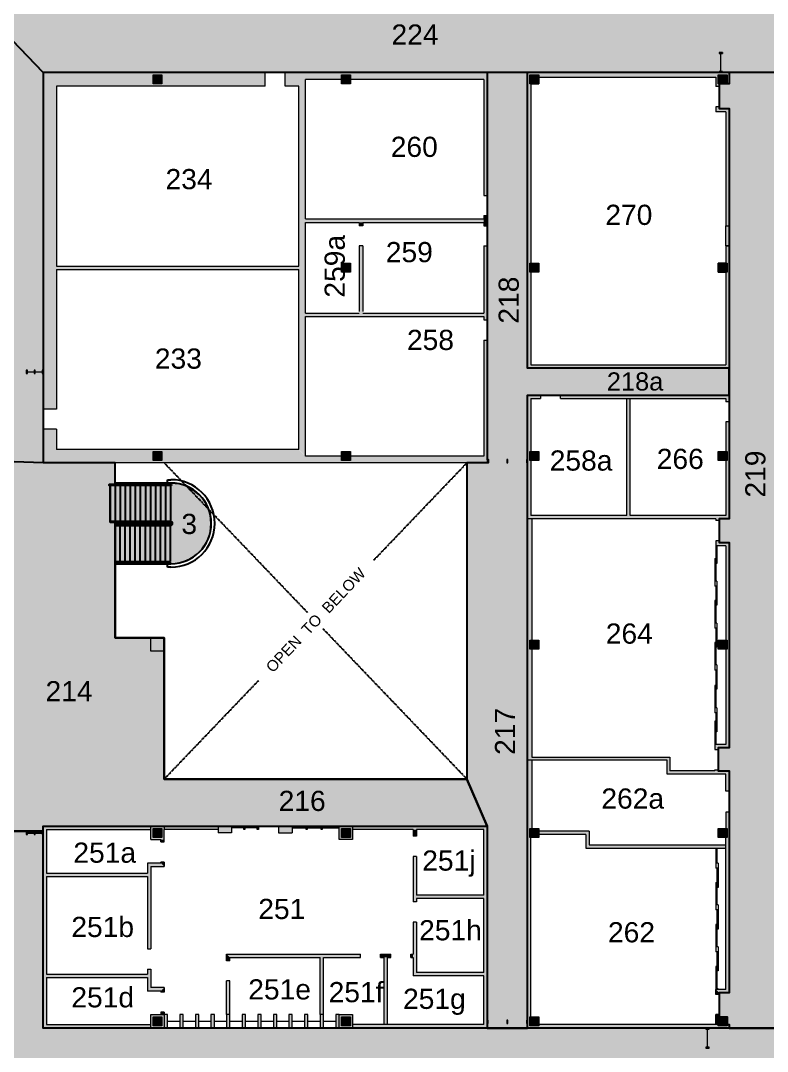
# Model space of a CAD drawing. Extents: x 674 to 9317, y -1087 to 3542.
# Drawn here: x 5419 to 6752, y 716 to 2555 of the extents above; entities that cross this region are included whole.
import ezdxf

# ---------------------------------------------------------------- set-up
doc = ezdxf.new("R2010")
doc.units = 0
doc.header["$LTSCALE"] = 0.004
doc.header["$MEASUREMENT"] = 0
doc.linetypes.add('HIDDEN', pattern=[0.375, 0.25, -0.125])
doc.layers.get('0').update_dxf_attribs({"linetype": 'CONTINUOUS'})
for name, color, linetype in [('CORRIDOR HATCH', 253, 'CONTINUOUS'), ('SOLID', 7, 'CONTINUOUS'), ('STAIR', 252, 'CONTINUOUS')]:
    doc.layers.add(name, color=color, linetype=linetype)
doc.layers.add('Room Number', color=7, linetype='CONTINUOUS', lineweight=9)
doc.layers.add('WALL', color=7, linetype='CONTINUOUS', lineweight=0)
doc.styles.add('style1', font='arial.ttf')
doc.styles.add('style3', font='arial.ttf')

# ---------------------------------------------------------------- blocks, each defined once
blk = doc.blocks.new('AZMND')
for p, q in [((0, 0.5), (0, -0.5)), ((1, 0.5), (0, 0.5)), ((1, -0.5), (1, 0.5)), ((0, -0.5), (1, -0.5))]:
    blk.add_line(p, q)

msp = doc.modelspace()

# ---------------------------------------------------------------- hatches: boundary and pattern name
at = {"layer": 'CORRIDOR HATCH'}
h = msp.add_hatch(color=256, dxfattribs=at)
h.dxf.hatch_style = 1
h.paths.add_polyline_path([(2231.1, 2606.9), (2231.1, 2457.7), (2623.6, 2457.7), (2623.6, 2472.4), (2636.2, 2472.4), (2636.2, 2600.4), (2623.6, 2600.4), (2623.6, 2606.9)])
h.paths.add_polyline_path([(953.3, 1816.2), (958.8, 1818.6), (960.7, 1814.1), (993.8, 1828.3), (991.9, 1832.7), (1132.6, 1893), (1137.4, 1895), (1123.4, 1930.1), (1108.4, 1973.6), (936.2, 1973.6), (898, 1973.6), (916.1, 1909.4)])
h.paths.add_polyline_path([(1791.5, 1230.9), (1791.5, 1226), (1787.5, 1226), (1787.5, 1036.4), (1892.1, 1036.4), (1892.1, 1226), (1827.5, 1226), (1827.5, 1230.9)])
h.paths.add_polyline_path([(2220.7, 1025), (2220.7, 1003.4), (2225.1, 1003.4), (2225.1, 992.4), (2220.7, 992.4), (2220.7, 798.4), (2225.1, 798.4), (2225.1, 794), (2383.1, 794), (2383.1, 797.4), (2392.1, 797.4), (2392.1, 794), (2536.1, 794), (2536.1, 814.5), (2540.9, 814.5), (2540.9, 914.5), (2536.1, 914.5), (2536.1, 935), (2366.1, 935), (2366.1, 1025)])
h.paths.add_polyline_path([(3828, 1219.5), (3828, 1008.4), (4073.1, 1008.4), (4073.1, 1019.9), (4078, 1019.9), (4078, 1207.9), (4073.1, 1207.9), (4073.1, 1219.5)])
h.paths.add_polyline_path([(4403.6, 2785.9), (4403.6, 2617.9), (4655.6, 2617.9), (4655.6, 2659.9), (4667.6, 2659.9), (4667.6, 2731.9), (4655.6, 2731.9), (4655.6, 2785.9)])
h.paths.add_polyline_path([(5211.2, -706.1), (5211.2, -712.1), (5201.2, -712.1), (5201.2, -962.1), (5255.2, -962.1), (5255.2, -712.1), (5247.2, -712.1), (5247.2, -706.1)])
h.paths.add_polyline_path([(5585.6, 613.9), (5585.6, 601.9), (5401.6, 601.9), (5401.6, 437.9), (5663.6, 437.9), (5663.6, 601.9), (5657.6, 601.9), (5657.6, 613.9)])
edge = h.paths.add_edge_path()
edge.add_arc((5687.6, 1657.9), 71.8, 270, 450)
edge.add_line((5687.6, 1729.7), (5587.9, 1729.9))
edge.add_line((5587.9, 1729.9), (5587.9, 1727.3))
edge.add_line((5587.9, 1727.3), (5577.4, 1727.3))
edge.add_line((5577.4, 1727.3), (5577.4, 1725.8))
edge.add_line((5577.4, 1725.8), (5578.9, 1725.8))
edge.add_line((5578.9, 1725.8), (5578.9, 1659.9))
edge.add_line((5578.9, 1659.9), (5587.9, 1659.9))
edge.add_line((5587.9, 1659.9), (5587.9, 1585.9))
edge.add_line((5587.9, 1585.9), (5681.6, 1585.9))
edge.add_line((5681.6, 1585.9), (5687.6, 1586.1))
h.paths.add_polyline_path([(6335.6, 2785.9), (6335.6, 2617.9), (6527.6, 2617.9), (6527.6, 2605.9), (6599.6, 2605.9), (6599.6, 2617.9), (6605.6, 2617.9), (6605.6, 2785.9)])
h.paths.add_polyline_path([(7421.6, 613.9), (7421.6, 601.9), (7415.6, 601.9), (7415.6, 433.9), (7679.6, 433.9), (7679.6, 601.9), (7493.6, 601.9), (7493.6, 613.9)])
h.paths.add_polyline_path([(8765, 2446.3), (8765, 2440), (8757.8, 2440), (8757.8, 2403.5), (8765, 2403.5), (8765, 2203.3), (8920.7, 2203.3), (8920.7, 2446.3)])
h = msp.add_hatch(color=256, dxfattribs=at)
h.dxf.hatch_style = 1
h.paths.add_polyline_path([(4307.6, 2605.9), (4667.6, 2605.9), (4667.6, 2791.9), (4811.6, 2791.9), (4811.6, 2437.9), (5171.6, 2437.9), (5171.6, 2485.4), (5245.1, 2485.4), (5321.6, 2561.9), (5321.6, 2605.9), (5459.6, 2461.9), (5459.6, 1765.9), (5338.6, 1769.9), (5335.6, 1769.9), (5335.6, 2293.9), (4667.6, 2293.9), (4667.6, 2461.9), (4283.6, 2461.9)])
h = msp.add_hatch(color=256, dxfattribs=at)
h.dxf.hatch_style = 1
h.paths.add_polyline_path([(5321.6, 2605.9), (5675.6, 2605.9), (5675.6, 2665.9), (5819.6, 2665.9), (5819.6, 2605.9), (6179.6, 2605.9), (6179.6, 2665.9), (6323.6, 2665.9), (6323.6, 2605.9), (6683.6, 2605.9), (6683.6, 2671.9), (6827.6, 2671.9), (6827.6, 2605.9), (7187.6, 2605.9), (7187.6, 2671.9), (7331.6, 2671.9), (7331.6, 2605.9), (7691.6, 2605.9), (7691.6, 2604.3), (7691.6, 2461.9), (7331.6, 2461.9), (7235.6, 2461.9), (6779.6, 2461.9), (6683.6, 2461.9), (6323.6, 2461.9), (6251.6, 2461.9), (5459.6, 2461.9)])
h = msp.add_hatch(color=256, dxfattribs=at)
h.dxf.hatch_style = 1
h.paths.add_polyline_path([(6251.6, 2461.9), (6251.6, 1771.9), (6253.6, 1771.9), (6253.6, 1765.9), (6215.6, 1765.9), (6215.6, 1201.9), (6251.6, 1117.9), (6251.6, 757.5), (6323.6, 757.5), (6323.6, 1886.9), (6683.6, 1886.9), (6683.6, 1934.9), (6323.6, 1934.9), (6323.6, 2461.9)])
h = msp.add_hatch(color=256, dxfattribs=at)
h.dxf.hatch_style = 1
h.paths.add_polyline_path([(6683.6, 2461.9), (6683.6, 2441.9), (6665.6, 2441.9), (6665.6, 2437), (6665.6, 2398), (6683.6, 2398), (6683.6, 1665.9), (6665.6, 1665.9), (6665.6, 1623.9), (6683.6, 1623.9), (6683.6, 1257.5), (6663.6, 1257.5), (6663.6, 1216.9), (6683.6, 1216.9), (6683.6, 820.9), (6683.6, 820.8), (6665.6, 820.8), (6665.6, 817.8), (6665.6, 777.9), (6679.6, 777.9), (6679.6, 763.9), (6683.6, 763.9), (6683.6, 757.5), (6779.6, 757.5), (6779.8, 1709.9), (6816, 1709.9), (6815.8, 1826.2), (6779.8, 1869.6), (6779.8, 2022.3), (6815.8, 2065.7), (6815.8, 2181.9), (6779.6, 2181.9), (6779.6, 2461.9)])
h = msp.add_hatch(color=256, dxfattribs=at)
h.dxf.hatch_style = 1
h.paths.add_polyline_path([(5338.6, 1769.9), (5338.6, 1682.9), (5300.2, 1682.9), (5300.2, 1516.9), (5338.6, 1516.9), (5338.6, 1508.9), (5335.6, 1508.9), (5335.6, 1109), (5459.6, 1109), (5459.6, 1117.9), (6251.6, 1117.9), (6215.6, 1201.9), (5675.6, 1201.9), (5675.6, 1453.9), (5587.9, 1453.9), (5587.9, 1585.9), (5587.9, 1659.9), (5578.9, 1659.9), (5578.9, 1725.8), (5577.4, 1725.8), (5577.4, 1727.3), (5587.9, 1727.3), (5587.9, 1765.9), (5459.6, 1765.9)])
h = msp.add_hatch(color=256, dxfattribs=at)
h.dxf.hatch_style = 1
h.paths.add_polyline_path([(4316.6, 613.9), (4316.6, 615.9), (4322.6, 615.9), (4322.6, 613.9), (4655.6, 613.9), (4703.6, 613.9), (5171.6, 613.9), (5243.6, 613.9), (5675.6, 613.9), (6275.6, 613.9), (6323.6, 613.9), (6683.6, 613.9), (6683.6, 547.9), (6827.6, 547.9), (6827.6, 613.9), (7187.6, 613.9), (7187.6, 547.9), (7331.6, 547.9), (7331.6, 613.9), (7691.6, 613.9), (7691.6, 757.9), (7331.6, 757.9), (7235.6, 757.9), (6779.6, 757.5), (6683.6, 757.5), (6323.6, 757.5), (6253.6, 757.5), (5459.6, 757.5), (5459.6, 1103), (5459.6, 1109), (5335.6, 1109), (5335.6, 1103), (5335.6, 777.9), (5339.6, 777.9), (5339.6, 757.9), (4999.6, 757.9), (4999.6, 761.9), (4983.6, 761.9), (4983.6, 769.9), (4663.6, 769.9), (4663.6, 761.9), (4647.6, 761.9), (4647.6, 769.9), (4357.1, 769.9), (4357.1, 757.9), (4322.6, 757.9), (4322.6, 755.9), (4316.6, 755.9)])
at = {"layer": 'SOLID'}
for points in [[(5655.6, 2457.9), (5671.6, 2457.9), (5671.6, 2441.9), (5655.6, 2441.9)], [(5991.6, 2457.9), (6007.6, 2457.9), (6007.6, 2441.9), (5991.6, 2441.9)], [(6663.6, 2457.9), (6679.6, 2457.9), (6679.6, 2441.9), (6683.6, 2441.9), (6683.6, 2461.9), (6323.6, 2461.9), (6323.6, 1934.9), (6683.6, 1934.9), (6683.6, 2152.9), (6677.6, 2152.9), (6677.6, 2121.9), (6663.6, 2121.9), (6663.6, 2105.9), (6677.6, 2105.9), (6677.6, 1940.9), (6329.6, 1940.9), (6329.6, 2105.9), (6343.6, 2105.9), (6343.6, 2121.9), (6329.6, 2121.9), (6329.6, 2441.9), (6343.6, 2441.9), (6343.6, 2453.9), (6659.6, 2453.9), (6659.6, 2437), (6665.6, 2437), (6665.6, 2441.9), (6663.6, 2441.9)], [(6327.6, 2457.9), (6343.6, 2457.9), (6343.6, 2441.9), (6327.6, 2441.9)], [(6679.6, 2457.9), (6663.6, 2457.9), (6663.6, 2441.9), (6679.6, 2441.9)], [(6663.6, 2457.9), (6679.6, 2457.9), (6679.6, 2441.9), (6663.6, 2441.9)], [(6683.6, 2398), (6665.6, 2398), (6665.6, 2401), (6659.6, 2401), (6659.6, 2392), (6677.6, 2392), (6677.6, 2188.9), (6683.6, 2188.9)], [(6677.6, 2188.9), (6683.6, 2188.9), (6683.6, 2152.9), (6677.6, 2152.9)], [(5991.6, 2121.9), (6007.6, 2121.9), (6007.6, 2105.9), (5991.6, 2105.9)], [(6327.6, 2121.9), (6343.6, 2121.9), (6343.6, 2105.9), (6327.6, 2105.9)], [(6663.6, 2121.9), (6679.6, 2121.9), (6679.6, 2105.9), (6663.6, 2105.9)], [(6329.6, 1880.9), (6346.6, 1880.9), (6346.6, 1886.9), (6323.6, 1886.9), (6323.6, 1665.9), (6331.6, 1665.9), (6659.6, 1665.9), (6659.6, 1662.9), (6665.6, 1662.9), (6665.6, 1665.9), (6683.6, 1665.9), (6683.6, 1838.9), (6677.6, 1838.9), (6677.6, 1785.9), (6679.6, 1785.9), (6679.6, 1769.9), (6677.6, 1769.9), (6677.6, 1671.9), (6506.6, 1671.9), (6506.6, 1880.9), (6500.6, 1880.9), (6500.6, 1671.9), (6329.6, 1671.9), (6329.6, 1769.9), (6327.6, 1769.9), (6327.6, 1785.9), (6329.6, 1785.9)], [(6683.6, 1886.9), (6382.6, 1886.9), (6382.6, 1880.9), (6677.6, 1880.9), (6677.6, 1874.9), (6683.6, 1874.9)], [(5655.6, 1785.9), (5671.6, 1785.9), (5671.6, 1769.9), (5655.6, 1769.9)], [(5991.6, 1785.9), (6007.6, 1785.9), (6007.6, 1769.9), (5991.6, 1769.9)], [(6327.6, 1785.9), (6343.6, 1785.9), (6343.6, 1769.9), (6327.6, 1769.9)], [(6663.6, 1785.9), (6679.6, 1785.9), (6679.6, 1769.9), (6663.6, 1769.9)], [(6251.6, 1765.9), (6253.6, 1765.9), (6253.6, 1771.9), (6251.6, 1771.9)], [(6286.6, 1765.9), (6288.6, 1765.9), (6288.6, 1771.9), (6286.6, 1771.9)], [(6321.6, 1765.9), (6323.6, 1765.9), (6323.6, 1771.9), (6321.6, 1771.9)], [(6331.6, 1665.9), (6323.6, 1665.9), (6323.6, 1235.9), (6331.6, 1235.9), (6572.6, 1235.9), (6572.6, 1210.9), (6677.6, 1210.9), (6677.6, 1180.1), (6683.6, 1180.1), (6683.6, 1216.9), (6663.6, 1216.9), (6663.6, 1218.5), (6657.6, 1218.5), (6657.6, 1216.9), (6577.6, 1216.9), (6577.6, 1240.9), (6331.6, 1240.9), (6331.6, 1433.9), (6327.6, 1433.9), (6327.6, 1449.9), (6331.6, 1449.9)], [(6683.6, 1623.9), (6665.6, 1623.9), (6665.6, 1626.9), (6659.6, 1626.9), (6659.6, 1617.9), (6677.6, 1617.9), (6677.6, 1449.9), (6679.6, 1449.9), (6679.6, 1433.9), (6677.6, 1433.9), (6677.6, 1263.5), (6659.6, 1263.5), (6657.6, 1263.5), (6657.6, 1254.5), (6663.6, 1254.5), (6663.6, 1257.5), (6683.6, 1257.5)], [(6327.6, 1449.9), (6343.6, 1449.9), (6343.6, 1433.9), (6327.6, 1433.9)], [(6663.6, 1449.9), (6679.6, 1449.9), (6679.6, 1433.9), (6663.6, 1433.9)], [(6329.6, 1097.9), (6327.6, 1097.9), (6327.6, 1113.9), (6331.6, 1113.9), (6331.6, 1235.9), (6323.6, 1235.9), (6323.6, 757.9), (6683.6, 757.9), (6683.6, 763.9), (6679.6, 763.9), (6679.6, 761.9), (6663.6, 761.9), (6663.6, 763.9), (6343.6, 763.9), (6343.6, 761.9), (6327.6, 761.9), (6327.6, 777.9), (6329.6, 777.9)], [(5429.6, 1103), (5431.6, 1103), (5431.6, 1109), (5429.6, 1109)], [(5443.6, 1103), (5445.6, 1103), (5445.6, 1109), (5443.6, 1109)], [(5457.6, 1103), (5459.6, 1103), (5459.6, 1109), (5457.6, 1109)], [(5655.6, 1113.9), (5671.6, 1113.9), (5671.6, 1097.9), (5655.6, 1097.9)], [(5991.6, 1113.9), (6007.6, 1113.9), (6007.6, 1097.9), (5991.6, 1097.9)], [(6327.6, 1113.9), (6343.6, 1113.9), (6343.6, 1097.9), (6327.6, 1097.9)], [(6663.6, 1113.9), (6679.6, 1113.9), (6679.6, 1097.9), (6663.6, 1097.9)], [(5655.6, 777.9), (5671.6, 777.9), (5671.6, 761.9), (5655.6, 761.9)], [(5991.6, 777.9), (6007.6, 777.9), (6007.6, 761.9), (5991.6, 761.9)], [(6327.6, 777.9), (6343.6, 777.9), (6343.6, 761.9), (6327.6, 761.9)], [(6663.6, 777.9), (6679.6, 777.9), (6679.6, 761.9), (6663.6, 761.9)]]:
    msp.add_hatch(color=256, dxfattribs=at).paths.add_polyline_path(points)
at = {"layer": 'WALL'}
for points in [[(6665.6, 2497.9), (6665.6, 2495.9), (6671.6, 2495.9), (6671.6, 2497.9)], [(6665.6, 2463.9), (6665.6, 2461.9), (6671.6, 2461.9), (6671.6, 2463.9)], [(5429.6, 1925), (5431.6, 1925), (5431.6, 1931), (5429.6, 1931)], [(5443.6, 1925), (5445.6, 1925), (5445.6, 1931), (5443.6, 1931)], [(5457.6, 1925), (5459.6, 1925), (5459.6, 1931), (5457.6, 1931)], [(5819.5, 1117.9), (5817.5, 1117.9), (5817.5, 1111.9), (5819.5, 1111.9)], [(5843.6, 1117.9), (5841.6, 1117.9), (5841.6, 1111.9), (5843.6, 1111.9)], [(5930.6, 1117.9), (5928.6, 1117.9), (5928.6, 1111.9), (5930.6, 1111.9)], [(5957.6, 1117.9), (5955.6, 1117.9), (5955.6, 1111.9), (5957.6, 1111.9)], [(6251.6, 765.9), (6253.6, 765.9), (6253.6, 771.9), (6251.6, 771.9)], [(6286.6, 765.9), (6288.6, 765.9), (6288.6, 771.9), (6286.6, 771.9)], [(6321.6, 765.9), (6323.6, 765.9), (6323.6, 771.9), (6321.6, 771.9)], [(6647.6, 723.9), (6641.6, 723.9), (6641.6, 721.9), (6647.6, 721.9)]]:
    msp.add_hatch(color=256, dxfattribs=at).paths.add_polyline_path(points)

# ---------------------------------------------------------------- linework, layer by layer
at = {"layer": 'CORRIDOR HATCH'}
for points in [[(4307.6, 2605.9), (4667.6, 2605.9), (4667.6, 2791.9), (4811.6, 2791.9), (4811.6, 2437.9), (5171.6, 2437.9), (5171.6, 2485.4), (5245.1, 2485.4), (5321.6, 2561.9), (5321.6, 2605.9), (5459.6, 2461.9), (5459.6, 1765.9), (5338.6, 1769.9), (5335.6, 1769.9), (5335.6, 2293.9), (4667.6, 2293.9), (4667.6, 2461.9), (4283.6, 2461.9)], [(6251.6, 2461.9), (6251.6, 1771.9), (6253.6, 1771.9), (6253.6, 1765.9), (6215.6, 1765.9), (6215.6, 1201.9), (6251.6, 1117.9), (6251.6, 757.5), (6323.6, 757.5), (6323.6, 1886.9), (6683.6, 1886.9), (6683.6, 1934.9), (6323.6, 1934.9), (6323.6, 2461.9)], [(5338.6, 1769.9), (5338.6, 1682.9), (5300.2, 1682.9), (5300.2, 1516.9), (5338.6, 1516.9), (5338.6, 1508.9), (5335.6, 1508.9), (5335.6, 1109), (5459.6, 1109), (5459.6, 1117.9), (6251.6, 1117.9), (6215.6, 1201.9), (5675.6, 1201.9), (5675.6, 1453.9), (5587.9, 1453.9), (5587.9, 1585.9), (5587.9, 1659.9), (5578.9, 1659.9), (5578.9, 1725.8), (5577.4, 1725.8), (5577.4, 1727.3), (5587.9, 1727.3), (5587.9, 1765.9), (5459.6, 1765.9)]]:
    msp.add_lwpolyline(points, close=True, dxfattribs=at)
for points in [[(6779.6, 2461.9), (6683.6, 2461.9), (6323.6, 2461.9), (6251.6, 2461.9), (5459.6, 2461.9), (5321.6, 2605.9), (5675.6, 2605.9), (5675.6, 2665.9), (5819.6, 2665.9), (5819.6, 2605.9), (6179.6, 2605.9), (6179.6, 2665.9), (6323.6, 2665.9), (6323.6, 2605.9), (6683.6, 2605.9), (6683.6, 2671.9), (6827.6, 2671.9)], [(6779.6, 2461.9), (6683.6, 2461.9), (6683.6, 2441.9), (6665.6, 2441.9), (6665.6, 2437), (6665.6, 2398), (6683.6, 2398), (6683.6, 1665.9), (6665.6, 1665.9), (6665.6, 1623.9), (6683.6, 1623.9), (6683.6, 1257.5), (6663.6, 1257.5), (6663.6, 1216.9), (6683.6, 1216.9), (6683.6, 820.9), (6683.6, 820.8), (6665.6, 820.8), (6665.6, 817.8), (6665.6, 777.9), (6679.6, 777.9), (6679.6, 763.9), (6683.6, 763.9), (6683.6, 757.5), (6779.6, 757.5)], [(6779.6, 757.5), (6683.6, 757.5), (6323.6, 757.5), (6253.6, 757.5), (5459.6, 757.5), (5459.6, 1103), (5459.6, 1109), (5335.6, 1109)]]:
    msp.add_lwpolyline(points, dxfattribs=at)
msp.add_lwpolyline([(5687.6, 1586.1, 1), (5687.6, 1729.7), (5587.9, 1729.9), (5587.9, 1727.3), (5577.4, 1727.3), (5577.4, 1725.8), (5578.9, 1725.8), (5578.9, 1659.9), (5587.9, 1659.9), (5587.9, 1585.9), (5681.6, 1585.9)], format="xyb", close=True, dxfattribs=at)
at = {"layer": 'SOLID'}
msp.add_line((5431.6, 1106), (5457.6, 1106), dxfattribs=at)
for points in [[(5855.6, 2461.9), (5855.6, 2437.9), (5459.6, 2461.9), (5483.6, 2437.9)], [(5459.6, 2461.9), (5483.6, 2437.9), (5459.6, 1861.9), (5483.6, 1861.9)], [(6251.6, 2461.9), (6245.6, 2449.9), (5891.6, 2461.9), (5927.6, 2449.9)], [(5891.6, 2461.9), (5927.6, 2449.9), (5891.6, 2437.9), (5915.6, 2437.9)], [(5915.6, 2437.9), (5927.6, 2449.9), (5915.6, 1789.9), (5927.6, 1777.9)], [(5915.6, 2437.9), (5927.6, 2449.9), (5915.6, 2437.9)], [(6251.6, 2242.9), (6245.6, 2242.9), (6251.6, 2461.9), (6245.6, 2449.9)], [(6245.6, 2206.9), (6251.6, 2206.9), (6245.6, 2188.9), (6251.6, 2188.9)], [(5927.6, 2200.9), (5927.6, 2194.9), (6245.6, 2200.9), (6245.6, 2194.9)], [(6023.6, 2194.9), (6023.6, 2188.9), (6029.6, 2194.9), (6029.6, 2188.9)], [(6023.6, 2152.9), (6029.6, 2152.9), (6023.6, 2032.9), (6029.6, 2032.9)], [(6245.6, 2152.9), (6251.6, 2152.9), (6245.6, 2020.9), (6251.6, 2020.9)], [(5483.6, 2116.9), (5483.6, 2110.9), (5915.6, 2116.9), (5915.6, 2110.9)], [(5927.6, 2032.9), (5927.6, 2026.9), (6245.6, 2032.9), (6245.6, 2026.9)], [(6245.6, 1984.9), (6251.6, 1984.9), (6245.6, 1777.9), (6251.6, 1765.9)], [(5459.6, 1825.9), (5483.6, 1825.9), (5459.6, 1765.9), (5483.6, 1789.9)], [(5483.6, 1789.9), (5459.6, 1765.9), (5915.6, 1789.9), (5938.2, 1765.9)], [(6245.6, 1777.9), (6251.6, 1765.9), (5927.6, 1777.9), (5926.7, 1765.9)], [(5651.6, 1453.9), (5675.6, 1453.9), (5651.6, 1429.9), (5675.6, 1429.9)], [(6677.6, 820.9), (6683.6, 820.9), (6677.6, 1142.7), (6683.6, 1142.7)], [(5459.6, 1117.9), (5465.6, 1111.9), (5459.6, 757.9), (5465.6, 763.9)], [(5651.6, 1117.9), (5651.6, 1111.9), (5459.6, 1117.9), (5465.6, 1111.9)], [(5651.6, 1117.9), (5651.6, 1093.9), (5675.6, 1117.9), (5675.6, 1093.9)], [(5795.6, 1117.9), (5771.6, 1111.9), (5675.6, 1117.9), (5675.6, 1111.9)], [(5795.6, 1117.9), (5795.6, 1105.9), (5771.6, 1117.9), (5771.6, 1105.9)], [(5879.6, 1117.9), (5903.6, 1117.9), (5879.6, 1105.9), (5903.6, 1105.9)], [(5987.6, 1117.9), (6011.6, 1117.9), (5987.6, 1093.9), (6011.6, 1093.9)], [(6245.6, 1111.9), (6251.6, 1117.9), (6011.6, 1111.9), (6011.6, 1117.9)], [(6119.6, 1111.9), (6125.6, 1111.9), (6119.6, 1099.9), (6125.6, 1099.9)], [(6251.6, 757.9), (6245.6, 763.9), (6251.6, 1117.9), (6245.6, 1111.9)], [(6329.6, 1108.9), (6329.6, 1102.9), (6433.6, 1108.9), (6427.6, 1102.9)], [(6433.6, 1108.9), (6427.6, 1102.9), (6433.6, 1084.9), (6427.6, 1078.9)], [(5669.6, 1093.9), (5675.6, 1093.9), (5669.6, 1089.9), (5675.6, 1089.9)], [(6433.6, 1084.9), (6427.6, 1078.9), (6677.6, 1084.9), (6677.6, 1078.9)], [(5645.6, 1051.9), (5651.6, 1045.9), (5645.6, 985.9), (5651.6, 985.9)], [(5669.6, 1051.9), (5675.6, 1045.9), (5645.6, 1051.9), (5651.6, 1045.9)], [(5669.6, 1053.9), (5675.6, 1053.9), (5669.6, 1051.9), (5675.6, 1045.9)], [(6119.6, 1063.9), (6125.6, 1063.9), (6119.6, 982.9), (6125.6, 982.9)], [(5645.6, 1033.9), (5645.6, 1027.9), (5465.6, 1033.9), (5465.6, 1027.9)], [(6125.6, 994.9), (6125.6, 988.9), (6245.6, 994.9), (6245.6, 988.9)], [(5645.6, 985.9), (5651.6, 985.9), (5645.6, 899.1), (5651.6, 899.1)], [(6119.6, 946.9), (6125.6, 946.9), (6119.6, 850.9), (6125.6, 856.9)], [(5786.8, 889.9), (5792.8, 883.9), (6025.6, 889.9), (6025.6, 883.9)], [(5786.8, 877.9), (5792.8, 877.9), (5786.8, 889.9), (5792.8, 883.9)], [(5953.7, 883.9), (5959.7, 883.9), (5953.7, 781.9), (5959.7, 781.9)], [(6061.6, 889.9), (6061.6, 883.9), (6079.7, 889.9), (6079.7, 883.9)], [(6067.7, 883.9), (6073.7, 883.9), (6067.7, 763.9), (6073.7, 763.9)], [(6115.7, 883.9), (6115.7, 889.9), (6119.6, 883.9), (6119.6, 889.9)], [(5645.6, 853.9), (5645.6, 847.9), (5465.6, 853.9), (5465.6, 847.9)], [(5645.6, 863.1), (5651.6, 863.1), (5645.6, 823.9), (5651.6, 829.9)], [(6119.6, 850.9), (6125.6, 856.9), (6245.6, 850.9), (6245.6, 856.9)], [(5645.6, 823.9), (5651.6, 829.9), (5669.6, 823.9), (5675.6, 829.9)], [(5669.6, 823.9), (5675.6, 829.9), (5669.6, 821.9), (5675.6, 821.9)], [(5786.8, 781.9), (5792.8, 781.9), (5786.8, 841.9), (5792.8, 841.9)], [(6659.6, 817.8), (6665.6, 817.8), (6659.6, 826.8), (6665.6, 820.8)], [(6659.6, 826.8), (6665.6, 820.8), (6677.6, 826.8), (6683.6, 820.8)], [(5651.6, 781.9), (5675.6, 781.9), (5651.6, 757.9), (5675.6, 757.9)], [(5669.6, 785.9), (5675.6, 785.9), (5669.6, 781.9), (5675.6, 781.9)], [(5675.6, 781.9), (5681.6, 781.9), (5675.6, 757.9), (5681.6, 757.9)], [(5703.4, 781.9), (5709.4, 781.9), (5703.4, 757.9), (5709.4, 757.9)], [(5731.2, 781.9), (5737.2, 781.9), (5731.2, 757.9), (5737.2, 757.9)], [(5759, 781.9), (5765, 781.9), (5759, 757.9), (5765, 757.9)], [(5786.8, 781.9), (5792.8, 781.9), (5786.8, 757.9), (5792.8, 757.9)], [(5814.7, 781.9), (5820.7, 781.9), (5814.7, 757.9), (5820.7, 757.9)], [(5842.5, 781.9), (5848.5, 781.9), (5842.5, 757.9), (5848.5, 757.9)], [(5870.3, 781.9), (5876.3, 781.9), (5870.3, 757.9), (5876.3, 757.9)], [(5898.1, 781.9), (5904.1, 781.9), (5898.1, 757.9), (5904.1, 757.9)], [(5925.9, 781.9), (5931.9, 781.9), (5925.9, 757.9), (5931.9, 757.9)], [(5953.7, 781.9), (5959.7, 781.9), (5953.7, 757.9), (5959.7, 757.9)], [(5981.6, 781.9), (5987.6, 781.9), (5981.6, 757.9), (5987.6, 757.9)], [(5987.6, 781.9), (6011.6, 781.9), (5987.6, 757.9), (6011.6, 757.9)], [(6659.6, 763.9), (6665.6, 763.9), (6659.6, 781.8), (6665.6, 781.8)], [(5459.6, 757.9), (5465.6, 763.9), (5651.6, 757.9), (5651.6, 763.9)], [(6011.6, 757.9), (6011.6, 763.9), (6251.6, 757.9), (6245.6, 763.9)]]:
    msp.add_solid(points, dxfattribs=at)
at = {"layer": 'STAIR'}
for p, q in [((5587.9, 1729.9), (5587.9, 1765.9)), ((6215.6, 1765.9), (6215.6, 1201.9)), ((5587.9, 1729.9), (5687.6, 1729.9)), ((5587.9, 1729.3), (5587.9, 1727.3)), ((5596.9, 1729.3), (5596.9, 1727.3)), ((5605.9, 1729.9), (5605.9, 1727.3)), ((5614.9, 1729.3), (5614.9, 1727.3)), ((5623.9, 1729.3), (5623.9, 1727.3)), ((5632.9, 1729.3), (5632.9, 1727.3)), ((5641.9, 1729.3), (5641.9, 1727.3)), ((5650.9, 1729.3), (5650.9, 1727.3)), ((5659.9, 1729.3), (5659.9, 1727.3)), ((5668.9, 1729.3), (5668.9, 1727.3)), ((5677.9, 1729.3), (5677.9, 1727.3)), ((5681.6, 1729.9), (5681.6, 1735.9)), ((5681.6, 1735.9), (5687.6, 1735.9)), ((5686.9, 1729.3), (5686.9, 1727.3)), ((5688.4, 1727.3), (5577.4, 1727.3)), ((5577.4, 1727.3), (5577.4, 1725.8)), ((5688.4, 1725.8), (5577.4, 1725.8)), ((5578.9, 1725.8), (5578.9, 1659.9)), ((5587.9, 1725.8), (5587.9, 1661.4)), ((5596.9, 1725.8), (5596.9, 1661.4)), ((5605.9, 1725.8), (5605.9, 1661.4)), ((5614.9, 1725.8), (5614.9, 1661.4)), ((5623.9, 1725.8), (5623.9, 1661.4)), ((5632.9, 1725.8), (5632.9, 1661.4)), ((5641.9, 1725.8), (5641.9, 1661.4)), ((5650.9, 1725.8), (5650.9, 1661.4)), ((5659.9, 1725.8), (5659.9, 1661.4)), ((5668.9, 1725.8), (5668.9, 1661.4)), ((5677.9, 1725.8), (5677.9, 1661.4)), ((5686.9, 1725.8), (5686.9, 1661.4)), ((5688.4, 1727.3), (5688.4, 1725.8)), ((5686.9, 1661.4), (5578.9, 1661.4)), ((5686.9, 1659.9), (5578.9, 1659.9)), ((5587.9, 1659.9), (5587.9, 1657.9)), ((5587.9, 1585.9), (5587.9, 1657.9)), ((5686.9, 1657.9), (5587.9, 1657.9)), ((5587.9, 1655.9), (5686.9, 1655.9)), ((5596.9, 1659.9), (5596.9, 1657.9)), ((5596.9, 1655.9), (5596.9, 1657.9)), ((5605.9, 1659.9), (5605.9, 1657.9)), ((5686.9, 1657.9), (5605.9, 1657.9)), ((5605.9, 1655.9), (5605.9, 1657.9)), ((5614.9, 1659.9), (5614.9, 1657.9)), ((5614.9, 1655.9), (5614.9, 1657.9)), ((5623.9, 1659.9), (5623.9, 1657.9)), ((5623.9, 1655.9), (5623.9, 1657.9)), ((5632.9, 1659.9), (5632.9, 1657.9)), ((5632.9, 1655.9), (5632.9, 1657.9)), ((5641.9, 1659.9), (5641.9, 1657.9)), ((5641.9, 1655.9), (5641.9, 1657.9)), ((5650.9, 1659.9), (5650.9, 1657.9)), ((5650.9, 1655.9), (5650.9, 1657.9)), ((5659.9, 1659.9), (5659.9, 1657.9)), ((5659.9, 1655.9), (5659.9, 1657.9)), ((5668.9, 1659.9), (5668.9, 1657.9)), ((5668.9, 1655.9), (5668.9, 1657.9)), ((5677.9, 1659.9), (5677.9, 1657.9)), ((5677.9, 1655.9), (5677.9, 1657.9)), ((5686.9, 1659.9), (5686.9, 1657.9)), ((5686.9, 1655.9), (5686.9, 1657.9)), ((5587.9, 1654.4), (5686.9, 1654.4)), ((5596.9, 1589.9), (5596.9, 1654.4)), ((5605.9, 1589.9), (5605.9, 1654.4)), ((5614.9, 1590), (5614.9, 1654.4)), ((5623.9, 1590), (5623.9, 1654.4)), ((5632.9, 1590), (5632.9, 1654.4)), ((5641.9, 1590), (5641.9, 1654.4)), ((5650.9, 1590), (5650.9, 1654.4)), ((5659.9, 1590), (5659.9, 1654.4)), ((5668.9, 1590), (5668.9, 1654.4)), ((5677.9, 1590), (5677.9, 1654.4)), ((5686.9, 1590), (5686.9, 1654.4)), ((5587.9, 1590), (5587.9, 1453.9)), ((5587.9, 1590), (5686.9, 1590)), ((5587.9, 1588.5), (5686.9, 1588.5)), ((5587.9, 1585.9), (5687.6, 1585.9)), ((5596.9, 1586.5), (5596.9, 1588.5)), ((5605.9, 1586.5), (5605.9, 1588.5)), ((5614.9, 1586.5), (5614.9, 1588.5)), ((5623.9, 1586.5), (5623.9, 1588.5)), ((5632.9, 1586.5), (5632.9, 1588.5)), ((5641.9, 1586.5), (5641.9, 1588.5)), ((5650.9, 1586.5), (5650.9, 1588.5)), ((5659.9, 1586.5), (5659.9, 1588.5)), ((5668.9, 1586.5), (5668.9, 1588.5)), ((5677.9, 1586.5), (5677.9, 1588.5)), ((5681.6, 1579.9), (5681.6, 1585.9)), ((5686.9, 1586.5), (5686.9, 1588.5)), ((5687.6, 1579.9), (5681.6, 1579.9)), ((5587.9, 1453.9), (5675.6, 1453.9)), ((5675.6, 1453.9), (5675.6, 1201.9)), ((5675.6, 1201.9), (6215.6, 1201.9))]:
    msp.add_line(p, q, dxfattribs=at)
at = {"layer": 'STAIR', "linetype": 'HIDDEN'}
for p, q in [((6215.6, 1765.9), (5675.6, 1201.9)), ((5675.6, 1765.9), (6215.6, 1201.9))]:
    msp.add_line(p, q, dxfattribs=at)
at = {"layer": 'STAIR'}
for centre, radius in [((5687.6, 1657.9), 78), ((5687.6, 1657.9), 72), ((5686.9, 1657.9), 3.5), ((5686.9, 1657.9), 2)]:
    msp.add_arc(centre, radius, 270, 90, dxfattribs=at)
at = {"layer": 'WALL'}
for p, q in [((6665.6, 2497.9), (6671.6, 2497.9)), ((6665.6, 2495.9), (6671.6, 2495.9)), ((6671.6, 2495.9), (6665.6, 2495.9)), ((6668.6, 2463.9), (6668.6, 2495.9)), ((6671.6, 2497.9), (6671.6, 2495.9)), ((6671.6, 2495.9), (6671.6, 2497.9)), ((6671.6, 2463.9), (6671.6, 2461.9)), ((6671.6, 2461.9), (6671.6, 2463.9)), ((5855.6, 2461.9), (5459.6, 2461.9)), ((5459.6, 2461.9), (5459.6, 1861.9)), ((5855.6, 2437.9), (5855.6, 2461.9)), ((6251.6, 2461.9), (5891.6, 2461.9)), ((5891.6, 2437.9), (5891.6, 2461.9)), ((5927.6, 2200.9), (5927.6, 2449.9)), ((6245.6, 2449.9), (5927.6, 2449.9)), ((6245.6, 2449.9), (6245.6, 2242.9)), ((6251.6, 2461.9), (6251.6, 2242.9)), ((6323.6, 2461.9), (6323.6, 1934.9)), ((6683.6, 2461.9), (6323.6, 2461.9)), ((6343.6, 2453.9), (6659.6, 2453.9)), ((6343.6, 2441.9), (6343.6, 2453.9)), ((6659.6, 2453.9), (6659.6, 2437)), ((6665.6, 2461.9), (6671.6, 2461.9)), ((6671.6, 2461.9), (6665.6, 2461.9)), ((6683.6, 2461.9), (6683.6, 2441.9)), ((5855.6, 2437.9), (5483.6, 2437.9)), ((5483.6, 2437.9), (5483.6, 2116.9)), ((5915.6, 2437.9), (5891.6, 2437.9)), ((5915.6, 2116.9), (5915.6, 2437.9)), ((6329.6, 2441.9), (6329.6, 2121.9)), ((6329.6, 2441.9), (6343.6, 2441.9)), ((6665.6, 2437), (6659.6, 2437)), ((6665.6, 2441.9), (6665.6, 2437)), ((6665.6, 2441.9), (6683.6, 2441.9)), ((6665.6, 2401), (6659.6, 2401)), ((6659.6, 2401), (6659.6, 2392)), ((6677.6, 2392), (6659.6, 2392)), ((6665.6, 2398), (6665.6, 2401)), ((6683.6, 2398), (6665.6, 2398)), ((6677.6, 2392), (6677.6, 2188.9)), ((6683.6, 2398), (6683.6, 2188.9)), ((6245.6, 2242.9), (6251.6, 2242.9)), ((6245.6, 2206.9), (6251.6, 2206.9)), ((6245.6, 2206.9), (6245.6, 2200.9)), ((6251.6, 2206.9), (6251.6, 2188.9)), ((5927.6, 2200.9), (6245.6, 2200.9)), ((5927.6, 2194.9), (6023.6, 2194.9)), ((5927.6, 2032.9), (5927.6, 2194.9)), ((6023.6, 2194.9), (6023.6, 2188.9)), ((6029.6, 2188.9), (6023.6, 2188.9)), ((6029.6, 2194.9), (6245.6, 2194.9)), ((6029.6, 2194.9), (6029.6, 2188.9)), ((6245.6, 2194.9), (6245.6, 2188.9)), ((6245.6, 2188.9), (6251.6, 2188.9)), ((6677.6, 2188.9), (6683.6, 2188.9)), ((6029.6, 2152.9), (6023.6, 2152.9)), ((6023.6, 2152.9), (6023.6, 2035.9)), ((6029.6, 2152.9), (6029.6, 2035.9)), ((6245.6, 2152.9), (6245.6, 2032.9)), ((6245.6, 2152.9), (6251.6, 2152.9)), ((6251.6, 2152.9), (6251.6, 2020.9)), ((6677.6, 2152.9), (6677.6, 2121.9)), ((6677.6, 2152.9), (6683.6, 2152.9)), ((6683.6, 2152.9), (6683.6, 1934.9)), ((5483.6, 2116.9), (5915.6, 2116.9)), ((6329.6, 2121.9), (6343.6, 2121.9)), ((6343.6, 2121.9), (6343.6, 2105.9)), ((6677.6, 2121.9), (6663.6, 2121.9)), ((6663.6, 2121.9), (6663.6, 2105.9)), ((5483.6, 2110.9), (5915.6, 2110.9)), ((5483.6, 2110.9), (5483.6, 1861.9)), ((5915.6, 1789.9), (5915.6, 2110.9)), ((6329.6, 2105.9), (6329.6, 1940.9)), ((6343.6, 2105.9), (6329.6, 2105.9)), ((6663.6, 2105.9), (6677.6, 2105.9)), ((6677.6, 2105.9), (6677.6, 1940.9)), ((5927.6, 2032.9), (6023.6, 2032.9)), ((5927.6, 2026.9), (6245.6, 2026.9)), ((5927.6, 2026.9), (6245.6, 2026.9)), ((5927.6, 1777.9), (5927.6, 2026.9)), ((5927.6, 2026.9), (6245.6, 2026.9)), ((5927.6, 2026.9), (6245.6, 2026.9)), ((5927.6, 1777.9), (5927.6, 2026.9)), ((6029.6, 2032.9), (6245.6, 2032.9)), ((6245.6, 2026.9), (6245.6, 2020.9)), ((6245.6, 2026.9), (6245.6, 2020.9)), ((6245.6, 2020.9), (6251.6, 2020.9)), ((6245.6, 1984.9), (6245.6, 1777.9)), ((6245.6, 1984.9), (6251.6, 1984.9)), ((6245.6, 1984.9), (6245.6, 1777.9)), ((6251.6, 1984.9), (6251.6, 1765.9)), ((6323.6, 1934.9), (6683.6, 1934.9)), ((6329.6, 1940.9), (6677.6, 1940.9)), ((5431.6, 1928), (5443.6, 1928)), ((5445.6, 1928), (5457.6, 1928)), ((6323.6, 757.9), (6323.6, 1886.9)), ((6323.6, 1886.9), (6346.6, 1886.9)), ((6329.6, 1880.9), (6346.6, 1880.9)), ((6329.6, 1880.9), (6329.6, 1785.9)), ((6346.6, 1886.9), (6346.6, 1880.9)), ((6382.6, 1886.9), (6683.6, 1886.9)), ((6382.6, 1880.9), (6382.6, 1886.9)), ((6382.6, 1880.9), (6677.6, 1880.9)), ((6500.6, 1671.9), (6500.6, 1880.9)), ((6506.6, 1671.9), (6506.6, 1880.9)), ((6677.6, 1880.9), (6677.6, 1874.9)), ((6683.6, 1886.9), (6683.6, 1874.9)), ((5483.6, 1861.9), (5459.6, 1861.9)), ((6683.6, 1874.9), (6677.6, 1874.9)), ((6677.6, 1838.9), (6677.6, 1785.9)), ((6683.6, 1838.9), (6677.6, 1838.9)), ((6683.6, 1838.9), (6683.6, 1665.9)), ((5483.6, 1825.9), (5459.6, 1825.9)), ((5459.6, 1825.9), (5459.6, 1765.9)), ((5483.6, 1825.9), (5483.6, 1789.9)), ((5915.6, 1789.9), (5483.6, 1789.9)), ((6251.6, 1765.9), (5459.6, 1765.9)), ((6245.6, 1777.9), (5927.6, 1777.9)), ((6245.6, 1777.9), (5927.6, 1777.9)), ((6329.6, 1769.9), (6329.6, 1671.9)), ((6677.6, 1769.9), (6677.6, 1671.9)), ((6331.6, 1665.9), (6323.6, 1665.9)), ((6500.6, 1671.9), (6329.6, 1671.9)), ((6331.6, 1665.9), (6331.6, 1449.9)), ((6659.6, 1665.9), (6331.6, 1665.9)), ((6677.6, 1671.9), (6506.6, 1671.9)), ((6659.6, 1665.9), (6659.6, 1662.9)), ((6665.6, 1662.9), (6659.6, 1662.9)), ((6683.6, 1665.9), (6665.6, 1665.9)), ((6665.6, 1665.9), (6665.6, 1662.9)), ((6659.6, 1626.9), (6659.6, 1617.9)), ((6665.6, 1626.9), (6659.6, 1626.9)), ((6659.6, 1620.4), (6659.6, 1555.1)), ((6677.6, 1617.9), (6659.6, 1617.9)), ((6661.6, 1617.9), (6661.6, 1586.4)), ((6665.6, 1623.9), (6665.6, 1626.9)), ((6683.6, 1623.9), (6665.6, 1623.9)), ((6677.6, 1617.9), (6677.6, 1449.9)), ((6683.6, 1257.5), (6683.6, 1623.9)), ((6657.6, 1595.1), (6659.6, 1595.1)), ((6657.6, 1595.1), (6657.6, 1546.1)), ((6661.6, 1586.4), (6659.6, 1586.4)), ((6661.6, 1555.1), (6657.6, 1555.1)), ((6661.6, 1546.1), (6657.6, 1546.1)), ((6659.6, 1546.1), (6659.6, 1480.2)), ((6661.6, 1555.1), (6661.6, 1546.1)), ((6661.6, 1546.1), (6661.6, 1512.1)), ((6657.6, 1520.2), (6657.6, 1471.2)), ((6659.6, 1520.2), (6657.6, 1520.2)), ((6661.6, 1512.1), (6659.6, 1512.1)), ((6661.6, 1480.2), (6657.6, 1480.2)), ((6661.6, 1471.2), (6657.6, 1471.2)), ((6659.6, 1471.2), (6659.6, 1405.4)), ((6661.6, 1480.2), (6661.6, 1471.2)), ((6661.6, 1471.2), (6661.6, 1437.2)), ((5651.6, 1429.9), (5651.6, 1453.9)), ((5651.6, 1453.9), (5675.6, 1453.9)), ((5675.6, 1453.9), (5675.6, 1429.9)), ((6657.6, 1445.4), (6657.6, 1396.4)), ((6659.6, 1445.4), (6657.6, 1445.4)), ((6661.6, 1437.2), (6659.6, 1437.2)), ((5675.6, 1429.9), (5651.6, 1429.9)), ((6331.6, 1433.9), (6331.6, 1240.9)), ((6677.6, 1433.9), (6677.6, 1263.5)), ((6661.6, 1405.4), (6657.6, 1405.4)), ((6661.6, 1405.4), (6657.6, 1405.4)), ((6661.6, 1405.4), (6661.6, 1404.4)), ((6661.6, 1405.4), (6661.6, 1396.4)), ((6661.6, 1396.4), (6657.6, 1396.4)), ((6659.6, 1396.4), (6659.6, 1362.4)), ((6659.6, 1394.7), (6659.6, 1328.9)), ((6661.6, 1396.4), (6661.6, 1362.4)), ((6657.6, 1368.9), (6657.6, 1319.9)), ((6659.6, 1368.9), (6657.6, 1368.9)), ((6661.6, 1362.4), (6659.6, 1362.4)), ((6661.6, 1328.9), (6657.6, 1328.9)), ((6661.6, 1328.9), (6657.6, 1328.9)), ((6661.6, 1328.9), (6661.6, 1319.9)), ((6661.6, 1328.9), (6661.6, 1327.9)), ((6661.6, 1319.9), (6657.6, 1319.9)), ((6659.6, 1319.9), (6659.6, 1263.5)), ((6661.6, 1319.9), (6661.6, 1285.9)), ((6657.6, 1305.1), (6657.6, 1263.5)), ((6659.6, 1305.1), (6657.6, 1305.1)), ((6661.6, 1285.9), (6659.6, 1285.9)), ((6677.6, 1263.5), (6657.6, 1263.5)), ((6657.6, 1263.5), (6657.6, 1254.5)), ((6657.6, 1254.5), (6663.6, 1254.5)), ((6677.6, 1263.5), (6659.6, 1263.5)), ((6663.6, 1254.5), (6663.6, 1257.5)), ((6663.6, 1257.5), (6683.6, 1257.5)), ((6331.6, 1235.9), (6323.6, 1235.9)), ((6331.6, 1240.9), (6577.6, 1240.9)), ((6331.6, 1235.9), (6331.6, 1113.9)), ((6572.6, 1235.9), (6331.6, 1235.9)), ((6572.6, 1210.9), (6572.6, 1235.9)), ((6577.6, 1240.9), (6577.6, 1216.9)), ((6657.6, 1216.9), (6577.6, 1216.9)), ((6657.6, 1216.9), (6657.6, 1218.5)), ((6657.6, 1218.5), (6663.6, 1218.5)), ((6663.6, 1218.5), (6663.6, 1216.9)), ((6683.6, 1216.9), (6663.6, 1216.9)), ((6683.6, 1216.9), (6683.6, 1180.1)), ((6677.6, 1210.9), (6572.6, 1210.9)), ((6677.6, 1180.1), (6677.6, 1210.9)), ((6683.6, 1180.1), (6677.6, 1180.1)), ((6677.6, 1142.7), (6677.6, 1113.9)), ((6683.6, 1142.7), (6677.6, 1142.7)), ((6683.6, 820.8), (6683.6, 1142.7)), ((5431.6, 1106), (5457.6, 1106)), ((5459.6, 1117.9), (5459.6, 757.9)), ((5459.6, 1117.9), (5651.6, 1117.9)), ((5465.6, 1111.9), (5651.6, 1111.9)), ((5465.6, 1111.9), (5465.6, 1033.9)), ((5651.6, 1117.9), (5675.6, 1117.9)), ((5651.6, 1093.9), (5651.6, 1117.9)), ((5795.6, 1117.9), (5675.6, 1117.9)), ((5675.6, 1117.9), (5675.6, 1111.9)), ((5771.6, 1111.9), (5675.6, 1111.9)), ((5675.6, 1089.9), (5675.6, 1111.9)), ((5771.6, 1117.9), (5771.6, 1111.9)), ((5771.6, 1111.9), (5771.6, 1105.9)), ((5795.6, 1105.9), (5771.6, 1105.9)), ((5795.6, 1117.9), (5795.6, 1111.9)), ((5841.4, 1114.9), (5795.6, 1114.9)), ((5795.6, 1111.9), (5795.6, 1105.9)), ((5819.5, 1117.9), (5819.5, 1111.9)), ((5843.6, 1117.9), (5843.6, 1111.9)), ((5903.6, 1117.9), (5879.6, 1117.9)), ((5879.6, 1117.9), (5879.6, 1111.9)), ((5879.6, 1117.9), (5879.6, 1111.9)), ((5879.6, 1111.9), (5879.6, 1105.9)), ((5879.6, 1105.9), (5903.6, 1105.9)), ((5903.6, 1117.9), (5903.6, 1111.9)), ((5903.6, 1114.9), (5944.6, 1114.9)), ((5903.6, 1111.9), (5903.6, 1105.9)), ((5944.6, 1114.9), (5987.6, 1114.9)), ((6119.6, 1117.9), (5987.6, 1117.9)), ((5987.6, 1093.9), (5987.6, 1117.9)), ((5987.6, 1117.9), (6011.6, 1117.9)), ((6011.6, 1117.9), (6011.6, 1093.9)), ((6119.6, 1111.9), (6011.6, 1111.9)), ((6251.6, 1117.9), (6119.6, 1117.9)), ((6119.6, 1111.9), (6119.6, 1099.9)), ((6245.6, 1111.9), (6125.6, 1111.9)), ((6125.6, 1111.9), (6125.6, 1099.9)), ((6245.6, 994.9), (6245.6, 1111.9)), ((6251.6, 757.9), (6251.6, 1117.9)), ((6433.6, 1108.9), (6343.6, 1108.9)), ((6433.6, 1108.9), (6433.6, 1084.9)), ((5651.6, 1093.9), (5669.6, 1093.9)), ((5669.6, 1089.9), (5669.6, 1093.9)), ((5669.6, 1093.9), (5669.6, 1089.9)), ((5675.6, 1089.9), (5669.6, 1089.9)), ((5669.6, 1089.9), (5675.6, 1089.9)), ((6011.6, 1093.9), (5987.6, 1093.9)), ((6125.6, 1099.9), (6119.6, 1099.9)), ((6329.6, 763.9), (6329.6, 1097.9)), ((6427.6, 1102.9), (6343.6, 1102.9)), ((6427.6, 1102.9), (6427.6, 1078.9)), ((6433.6, 1084.9), (6677.6, 1084.9)), ((6677.6, 826.8), (6677.6, 1097.9)), ((6427.6, 1078.9), (6677.6, 1078.9)), ((6659.6, 1078.9), (6659.6, 1051.8)), ((6661.6, 1078.9), (6661.6, 1051.8)), ((5645.6, 1051.9), (5645.6, 1033.9)), ((5669.6, 1051.9), (5645.6, 1051.9)), ((5675.6, 1053.9), (5669.6, 1053.9)), ((5669.6, 1051.9), (5669.6, 1053.9)), ((5675.6, 1045.9), (5675.6, 1053.9)), ((5675.6, 1053.9), (5675.6, 1045.9)), ((6119.6, 1063.9), (6119.6, 982.9)), ((6125.6, 1063.9), (6119.6, 1063.9)), ((6125.6, 1063.9), (6125.6, 994.9)), ((6663.6, 1051.8), (6659.6, 1051.8)), ((6659.6, 1051.8), (6659.6, 1042.8)), ((6663.6, 1051.8), (6663.6, 1042.8)), ((5465.6, 1033.9), (5645.6, 1033.9)), ((5651.6, 1045.9), (5651.6, 899.1)), ((5651.6, 1045.9), (5675.6, 1045.9)), ((6663.6, 1042.8), (6659.6, 1042.8)), ((6661.6, 1042.8), (6661.6, 977.5)), ((6663.6, 1042.8), (6663.6, 1008.8)), ((5465.6, 1027.9), (5465.6, 943.9)), ((5465.6, 1027.9), (5465.6, 853.9)), ((5465.6, 1027.9), (5645.6, 1027.9)), ((5645.6, 1027.9), (5645.6, 899.1)), ((6659.6, 1017.5), (6659.6, 968.5)), ((6659.6, 1017.5), (6661.6, 1017.5)), ((6245.6, 994.9), (6125.6, 994.9)), ((6663.6, 1008.8), (6661.6, 1008.8)), ((6125.6, 982.9), (6119.6, 982.9)), ((6245.6, 988.9), (6125.6, 988.9)), ((6125.6, 988.9), (6125.6, 982.9)), ((6245.6, 856.9), (6245.6, 988.9)), ((6663.6, 977.5), (6659.6, 977.5)), ((6663.6, 977.5), (6663.6, 968.5)), ((6663.6, 968.5), (6659.6, 968.5)), ((6661.6, 968.5), (6661.6, 902.6)), ((6663.6, 968.5), (6663.6, 934.5)), ((6125.6, 946.9), (6119.6, 946.9)), ((6119.6, 946.9), (6119.6, 889.9)), ((6125.6, 946.9), (6125.6, 856.9)), ((6661.6, 942.6), (6659.6, 942.6)), ((6659.6, 942.6), (6659.6, 893.6)), ((6663.6, 934.5), (6661.6, 934.5)), ((6663.6, 902.6), (6659.6, 902.6)), ((6663.6, 902.6), (6663.6, 893.6)), ((5645.6, 899.1), (5651.6, 899.1)), ((5786.8, 889.9), (6025.6, 889.9)), ((5786.8, 877.9), (5786.8, 889.9)), ((5792.8, 883.9), (5953.7, 883.9)), ((5792.8, 877.9), (5792.8, 883.9)), ((5953.7, 781.9), (5953.7, 883.9)), ((5959.7, 781.9), (5959.7, 883.9)), ((5959.7, 883.9), (6025.6, 883.9)), ((6025.6, 883.9), (6025.6, 889.9)), ((6061.6, 883.9), (6061.6, 889.9)), ((6061.6, 889.9), (6079.7, 889.9)), ((6061.6, 883.9), (6067.6, 883.9)), ((6067.7, 763.9), (6067.7, 883.9)), ((6073.7, 763.9), (6073.7, 883.9)), ((6073.7, 883.9), (6079.7, 883.9)), ((6079.7, 883.9), (6079.7, 889.9)), ((6115.7, 883.9), (6115.7, 889.9)), ((6115.7, 889.9), (6119.6, 889.9)), ((6115.7, 883.9), (6119.6, 883.9)), ((6119.6, 883.9), (6119.6, 850.9)), ((6663.6, 893.6), (6659.6, 893.6)), ((6661.6, 893.6), (6661.6, 827.8)), ((6663.6, 893.6), (6663.6, 859.6)), ((5792.8, 877.9), (5786.8, 877.9)), ((6659.6, 867.8), (6659.6, 826.8)), ((6661.6, 867.8), (6659.6, 867.8)), ((5465.6, 853.9), (5645.6, 853.9)), ((5465.6, 847.9), (5645.6, 847.9)), ((5465.6, 847.9), (5465.6, 763.9)), ((5645.6, 863.1), (5651.6, 863.1)), ((5645.6, 863.1), (5645.6, 853.9)), ((5645.6, 847.9), (5645.6, 823.9)), ((5651.6, 863.1), (5651.6, 829.9)), ((6245.6, 850.9), (6119.6, 850.9)), ((6245.6, 856.9), (6125.6, 856.9)), ((6245.6, 763.9), (6245.6, 850.9)), ((6663.6, 859.6), (6661.6, 859.6)), ((5675.6, 829.9), (5651.6, 829.9)), ((5675.6, 829.9), (5675.6, 821.9)), ((5786.8, 781.9), (5786.8, 841.9)), ((5792.8, 841.9), (5786.8, 841.9)), ((5792.8, 781.9), (5792.8, 841.9)), ((6663.6, 827.8), (6659.6, 827.8)), ((6663.6, 827.8), (6663.6, 826.8)), ((5669.6, 823.9), (5645.6, 823.9)), ((5669.6, 823.9), (5669.6, 821.9)), ((5675.6, 821.9), (5669.6, 821.9)), ((6659.6, 817.8), (6659.6, 826.8)), ((6677.6, 826.8), (6659.6, 826.8)), ((6665.6, 817.8), (6659.6, 817.8)), ((6683.6, 820.8), (6665.6, 820.8)), ((6665.6, 820.8), (6665.6, 817.8)), ((5651.6, 781.9), (5675.6, 781.9)), ((5651.6, 757.9), (5651.6, 781.9)), ((5675.6, 785.9), (5669.6, 785.9)), ((5669.6, 785.9), (5669.6, 781.9)), ((5675.6, 785.9), (5675.6, 781.9)), ((5675.6, 781.9), (5675.6, 757.9)), ((5987.6, 757.9), (5987.6, 781.9)), ((5987.6, 781.9), (6011.6, 781.9)), ((6011.6, 781.9), (6011.6, 757.9)), ((6665.6, 781.8), (6659.6, 781.8)), ((6659.6, 763.9), (6659.6, 781.8)), ((6665.6, 763.9), (6665.6, 781.8)), ((5459.6, 757.9), (5651.6, 757.9)), ((5465.6, 763.9), (5651.6, 763.9)), ((5675.6, 757.9), (5651.6, 757.9)), ((5681.6, 769.9), (5703.4, 769.9)), ((5709.4, 769.9), (5731.2, 769.9)), ((5737.2, 769.9), (5759, 769.9)), ((5765, 769.9), (5786.8, 769.9)), ((5792.8, 769.9), (5814.7, 769.9)), ((5820.7, 769.9), (5842.5, 769.9)), ((5848.5, 769.9), (5870.3, 769.9)), ((5876.3, 769.9), (5898.1, 769.9)), ((5904.1, 769.9), (5925.9, 769.9)), ((5931.9, 769.9), (5953.7, 769.9)), ((5959.7, 769.9), (5981.6, 769.9)), ((6011.6, 757.9), (5987.6, 757.9)), ((6119.6, 763.9), (6011.6, 763.9)), ((6251.6, 757.9), (6011.6, 757.9)), ((6245.6, 763.9), (6119.2, 763.9)), ((6683.6, 757.9), (6323.6, 757.9)), ((6683.7, 763.9), (6329.6, 763.9)), ((6644.6, 723.9), (6644.6, 755.9)), ((6683.6, 757.9), (6683.6, 763.9)), ((6641.6, 721.9), (6647.6, 721.9))]:
    msp.add_line(p, q, dxfattribs=at)
for points in [[(6665.6, 2497.9), (6665.6, 2495.9), (6671.6, 2495.9), (6671.6, 2497.9), (6665.6, 2497.9)], [(6665.6, 2463.9), (6665.6, 2461.9), (6671.6, 2461.9), (6671.6, 2463.9), (6665.6, 2463.9)], [(5429.6, 1925), (5431.6, 1925), (5431.6, 1931), (5429.6, 1931), (5429.6, 1925)], [(5443.6, 1925), (5445.6, 1925), (5445.6, 1931), (5443.6, 1931), (5443.6, 1925)], [(5457.6, 1925), (5459.6, 1925), (5459.6, 1931), (5457.6, 1931), (5457.6, 1925)], [(6251.6, 1765.9), (6253.6, 1765.9), (6253.6, 1771.9), (6251.6, 1771.9), (6251.6, 1765.9)], [(6286.6, 1765.9), (6288.6, 1765.9), (6288.6, 1771.9), (6286.6, 1771.9), (6286.6, 1765.9)], [(6321.6, 1765.9), (6323.6, 1765.9), (6323.6, 1771.9), (6321.6, 1771.9), (6321.6, 1765.9)], [(5429.6, 1103), (5431.6, 1103), (5431.6, 1109), (5429.6, 1109), (5429.6, 1103)], [(5443.6, 1103), (5445.6, 1103), (5445.6, 1109), (5443.6, 1109), (5443.6, 1103)], [(5457.6, 1103), (5459.6, 1103), (5459.6, 1109), (5457.6, 1109), (5457.6, 1103)], [(6251.6, 765.9), (6253.6, 765.9), (6253.6, 771.9), (6251.6, 771.9), (6251.6, 765.9)], [(6286.6, 765.9), (6288.6, 765.9), (6288.6, 771.9), (6286.6, 771.9), (6286.6, 765.9)], [(6321.6, 765.9), (6323.6, 765.9), (6323.6, 771.9), (6321.6, 771.9), (6321.6, 765.9)]]:
    msp.add_lwpolyline(points, dxfattribs=at)
for points in [[(5655.6, 2457.9), (5671.6, 2457.9), (5671.6, 2441.9), (5655.6, 2441.9)], [(5991.6, 2457.9), (6007.6, 2457.9), (6007.6, 2441.9), (5991.6, 2441.9)], [(6327.6, 2457.9), (6343.6, 2457.9), (6343.6, 2441.9), (6327.6, 2441.9)], [(6679.6, 2441.9), (6663.6, 2441.9), (6663.6, 2457.9), (6679.6, 2457.9)], [(6663.6, 2457.9), (6679.6, 2457.9), (6679.6, 2441.9), (6663.6, 2441.9)], [(6677.6, 2188.9), (6683.6, 2188.9), (6683.6, 2152.9), (6677.6, 2152.9)], [(5991.6, 2121.9), (6007.6, 2121.9), (6007.6, 2105.9), (5991.6, 2105.9)], [(6327.6, 2121.9), (6343.6, 2121.9), (6343.6, 2105.9), (6327.6, 2105.9)], [(6663.6, 2121.9), (6679.6, 2121.9), (6679.6, 2105.9), (6663.6, 2105.9)], [(5655.6, 1785.9), (5671.6, 1785.9), (5671.6, 1769.9), (5655.6, 1769.9)], [(5991.6, 1785.9), (6007.6, 1785.9), (6007.6, 1769.9), (5991.6, 1769.9)], [(6327.6, 1785.9), (6343.6, 1785.9), (6343.6, 1769.9), (6327.6, 1769.9)], [(6663.6, 1785.9), (6679.6, 1785.9), (6679.6, 1769.9), (6663.6, 1769.9)], [(6327.6, 1449.9), (6343.6, 1449.9), (6343.6, 1433.9), (6327.6, 1433.9)], [(6663.6, 1449.9), (6679.6, 1449.9), (6679.6, 1433.9), (6663.6, 1433.9)], [(5655.6, 1113.9), (5671.6, 1113.9), (5671.6, 1097.9), (5655.6, 1097.9)], [(5991.6, 1113.9), (6007.6, 1113.9), (6007.6, 1097.9), (5991.6, 1097.9)], [(6327.6, 1113.9), (6343.6, 1113.9), (6343.6, 1097.9), (6327.6, 1097.9)], [(6663.6, 1113.9), (6679.6, 1113.9), (6679.6, 1097.9), (6663.6, 1097.9)], [(5655.6, 777.9), (5671.6, 777.9), (5671.6, 761.9), (5655.6, 761.9)], [(5991.6, 777.9), (6007.6, 777.9), (6007.6, 761.9), (5991.6, 761.9)], [(6327.6, 777.9), (6343.6, 777.9), (6343.6, 761.9), (6327.6, 761.9)], [(6663.6, 777.9), (6679.6, 777.9), (6679.6, 761.9), (6663.6, 761.9)]]:
    msp.add_lwpolyline(points, close=True, dxfattribs=at)
msp.add_solid([(6641.6, 757.9), (6647.6, 757.9), (6641.6, 755.9), (6647.6, 755.9)], dxfattribs=at)

# ---------------------------------------------------------------- block references
at = {"layer": 'WALL', "yscale": 6}
for p, xscale, rotation in [((6668.6, 2495.9), 2, 90), ((6668.6, 2461.9), 2, 90), ((5817.5, 1114.9), -2, 180), ((5841.6, 1114.9), -2, 180), ((5928.6, 1114.9), -2, 180), ((5955.6, 1114.9), -2, 180), ((6644.6, 755.9), 2, 90), ((6644.6, 721.9), 2, 90)]:
    msp.add_blockref('AZMND', p, dxfattribs=dict(at, xscale=xscale, rotation=rotation))
at = {"layer": 'WALL', "xscale": 6, "yscale": 24}
for p in [(5675.6, 769.9), (5703.4, 769.9), (5731.2, 769.9), (5759, 769.9), (5786.8, 769.9), (5814.7, 769.9), (5842.5, 769.9), (5870.3, 769.9), (5898.1, 769.9), (5925.9, 769.9), (5953.7, 769.9), (5981.6, 769.9)]:
    msp.add_blockref('AZMND', p, dxfattribs=at)

# ---------------------------------------------------------------- texts
at = {"layer": 'Room Number', "style": 'style1'}
for s, height, p in [('224', 36, (6081.1, 2511.8)), ('260', 36, (6079.7, 2311.6)), ('234', 36, (5677.9, 2254)), ('270', 36, (6462.5, 2190.3)), ('259', 36, (6070.9, 2123.8)), ('258', 36, (6108.6, 1967.2)), ('233', 36, (5658.9, 1933.9)), ('218a', 32.4, (6465.2, 1894.9)), ('258a', 36, (6363.3, 1752.1)), ('266', 36, (6554.2, 1755)), ('3', 36, (5706.2, 1639)), ('264', 36, (6463.3, 1443.4)), ('214', 36, (5463.9, 1340.6)), ('216', 36, (5879.7, 1145)), ('262a', 36, (6455.4, 1149.2)), ('251a', 36, (5513.5, 1052.7)), ('251j', 36, (6135.9, 1038.6)), ('251', 36, (5843.4, 952.3)), ('251b', 36, (5509.9, 920.2)), ('251h', 36, (6130.3, 914.3)), ('262', 36, (6467.2, 910.7)), ('251d', 36, (5509.9, 794.7)), ('251e', 36, (5825.5, 808.8)), ('251f', 36, (5968.9, 803.9)), ('251g', 36, (6101.6, 792))]:
    msp.add_text(s, height=height, dxfattribs=at).set_placement(p)
for s, p in [('259a', (5997.7, 2060.6)), ('218', (6308.1, 2014.2)), ('219', (6748.1, 1704)), ('217', (6301.6, 1245))]:
    msp.add_text(s, height=36, rotation=90, dxfattribs=at).set_placement(p)

# ---------------------------------------------------------------- next in the draw order: texts
at = {"layer": 'STAIR', "lineweight": 0, "insert": (5938.8, 1492.2), "char_height": 19.5, "width": 277.171, "attachment_point": 2, "rotation": 46.6068, "line_spacing_factor": 0.965774, "style": 'style3', "bg_fill": 3, "box_fill_scale": 1.5, "bg_fill_color": 256, "bg_fill_transparency": 0}
msp.add_mtext('OPEN  TO  BELOW', dxfattribs=at)

doc.saveas('drawing.dxf')
